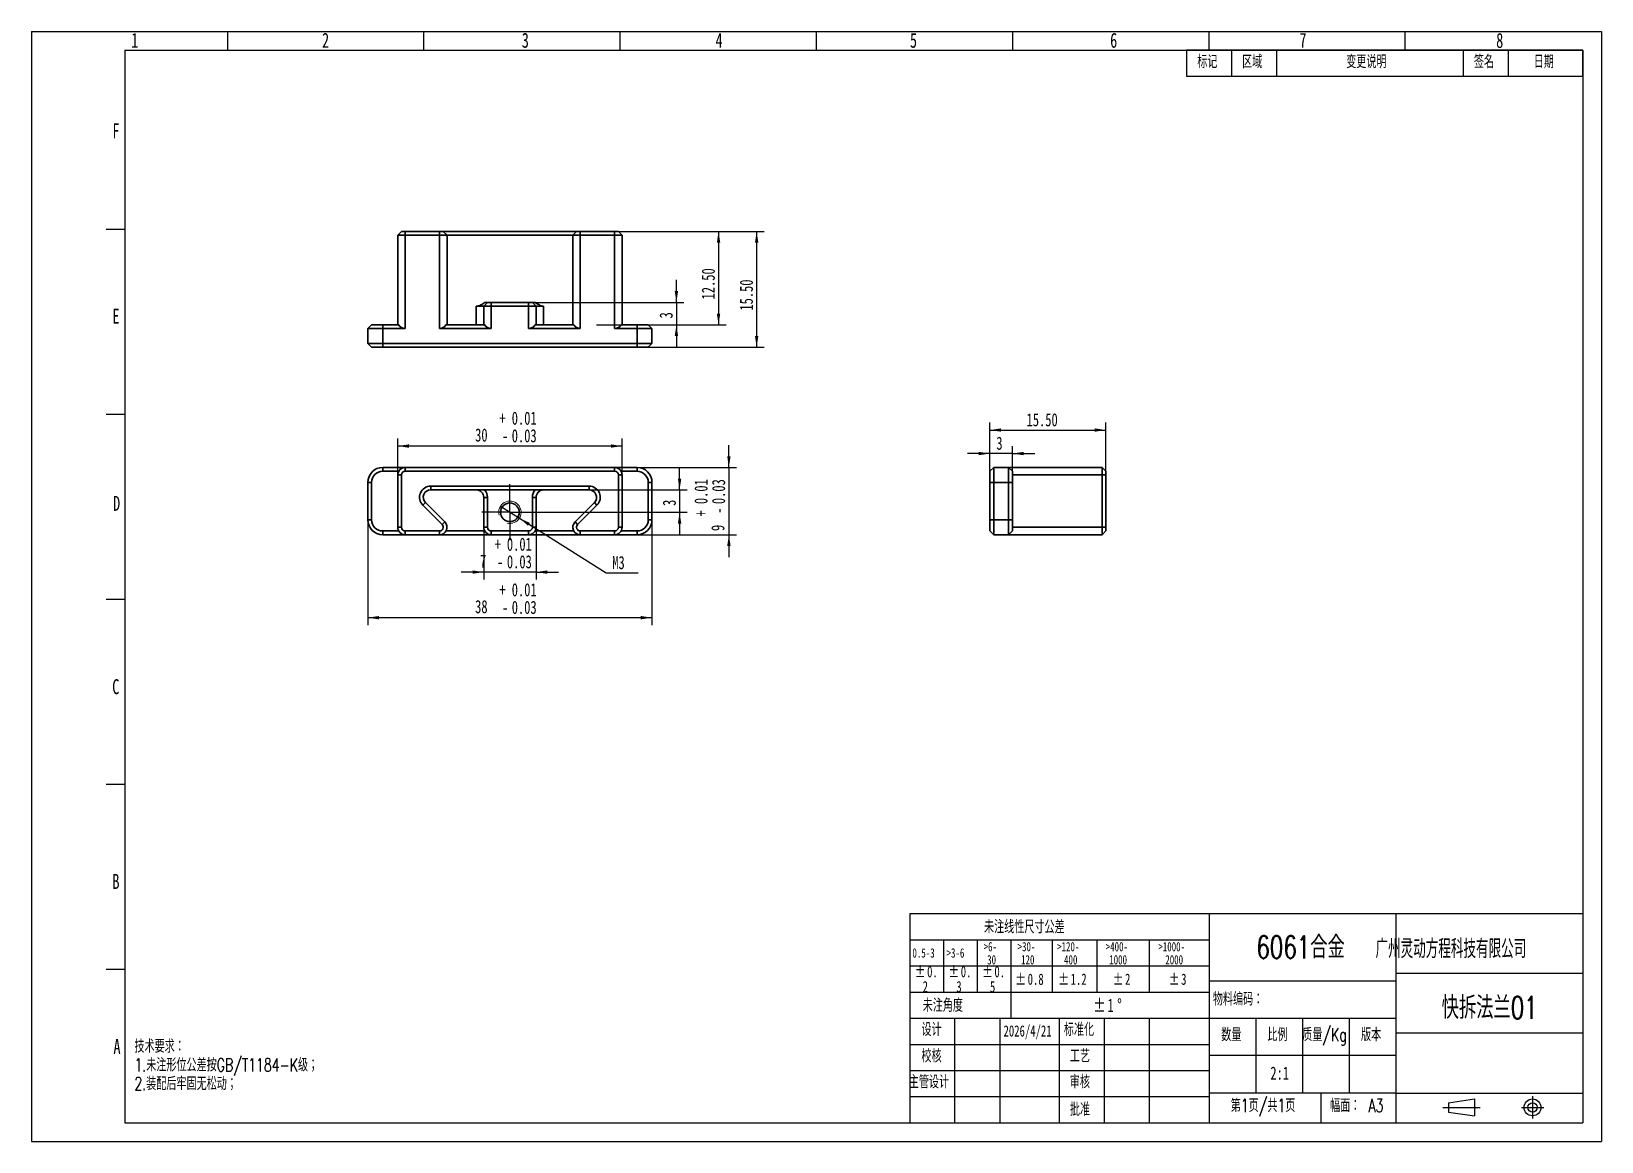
# Model space of a CAD drawing. Header units: millimetres. Extents: x 0 to 420, y 0 to 297.
import ezdxf

# ---------------------------------------------------------------- set-up
doc = ezdxf.new("R2010")
doc.units = ezdxf.units.MM
doc.linetypes.add('CENTERX2', pattern=[20.32, 12.7, -2.54, 2.54, -2.54])
for name, color, linetype in [('中心线', 6, 'CENTERX2'), ('尺寸线', 5, 'Continuous'), ('细实线', 7, 'Continuous')]:
    doc.layers.add(name, color=color, linetype=linetype)
doc.layers.add('图框', color=7, linetype='Continuous', lineweight=50)
doc.layers.add('粗实线', color=7, linetype='Continuous', lineweight=25)
doc.styles.add('SLDTEXTSTYLE0', font='TXT', dxfattribs={"width": 0.7, "bigfont": 'bigfont'})
doc.styles.add('SLDTEXTSTYLE1', font='TXT', dxfattribs={"width": 0.7})
doc.styles.add('SLDTEXTSTYLE2', font='TXT', dxfattribs={"width": 0.610802, "bigfont": 'bigfont'})
doc.dimstyles.new('SLDDIMSTYLE0', dxfattribs={"dimtxt": 3.5, "dimasz": 3, "dimexe": 0, "dimexo": 0.0625, "dimgap": 0.875, "dimtad": 2, "dimlfac": 0.5, "dimrnd": 1e-09, "dimzin": 12, "dimdsep": 46, "dimtxsty": 'SLDTEXTSTYLE1', "dimsah": 1, "dimcen": 0.09, "dimadec": 0, "dimazin": 3, "dimtol": 1, "dimtp": 0.01, "dimtm": 0.03, "dimtfac": 1, "dimtofl": 0, "dimtmove": 0, "dimatfit": 3, "dimfxl": 0, "dimfrac": 2, "dimtolj": 1, "dimarcsym": 0})
doc.dimstyles.new('SLDDIMSTYLE1', dxfattribs={"dimtxt": 3.5, "dimasz": 3, "dimexe": 0, "dimexo": 0.0625, "dimgap": 0.875, "dimtad": 2, "dimlfac": 0.5, "dimrnd": 1e-09, "dimzin": 12, "dimdsep": 46, "dimtxsty": 'SLDTEXTSTYLE1', "dimsah": 1, "dimcen": 0.09, "dimadec": 0, "dimazin": 3, "dimtol": 1, "dimtp": 0.01, "dimtm": 0.03, "dimtfac": 1, "dimtmove": 0, "dimatfit": 0, "dimfxl": 0, "dimfrac": 2, "dimtolj": 1, "dimarcsym": 0})
doc.dimstyles.new('SLDDIMSTYLE2', dxfattribs={"dimtxt": 3.5, "dimasz": 3, "dimexe": 0, "dimexo": 0.0625, "dimgap": 0.875, "dimtad": 2, "dimlfac": 0.5, "dimrnd": 1e-09, "dimzin": 12, "dimdsep": 46, "dimtxsty": 'SLDTEXTSTYLE1', "dimblk1": 'NONE', "dimsah": 1, "dimcen": 0, "dimadec": 0, "dimazin": 3, "dimtfac": 1, "dimtmove": 0, "dimatfit": 3, "dimldrblk": 'NONE', "dimfxl": 0, "dimfrac": 2, "dimtolj": 1, "dimtzin": 12, "dimarcsym": 0})
doc.dimstyles.new('SLDDIMSTYLE3', dxfattribs={"dimtxt": 3.5, "dimasz": 3, "dimexe": 0, "dimexo": 0.0625, "dimgap": 0.875, "dimtad": 2, "dimlfac": 0.5, "dimrnd": 1e-09, "dimzin": 12, "dimdsep": 46, "dimtxsty": 'SLDTEXTSTYLE1', "dimsah": 1, "dimcen": 0.09, "dimadec": 0, "dimazin": 3, "dimtfac": 1, "dimtmove": 0, "dimatfit": 0, "dimfxl": 0, "dimfrac": 2, "dimtolj": 1, "dimtzin": 12, "dimarcsym": 0})
doc.dimstyles.new('SLDDIMSTYLE4', dxfattribs={"dimtxt": 3.5, "dimasz": 3, "dimexe": 0, "dimexo": 0.0625, "dimgap": 0.875, "dimtad": 2, "dimlfac": 0.5, "dimrnd": 1e-09, "dimzin": 4, "dimdsep": 46, "dimtxsty": 'SLDTEXTSTYLE1', "dimsah": 1, "dimcen": 0.09, "dimadec": 0, "dimazin": 1, "dimtfac": 1, "dimtofl": 0, "dimtmove": 0, "dimatfit": 3, "dimfxl": 0, "dimfrac": 2, "dimtolj": 1, "dimtzin": 12, "dimarcsym": 0})
doc.dimstyles.new('SLDDIMSTYLE5', dxfattribs={"dimtxt": 3.5, "dimasz": 3, "dimexe": 0, "dimexo": 0.0625, "dimgap": 0.875, "dimtad": 2, "dimlfac": 0.5, "dimrnd": 1e-09, "dimzin": 4, "dimdsep": 46, "dimtxsty": 'SLDTEXTSTYLE1', "dimsah": 1, "dimcen": 0.09, "dimadec": 0, "dimazin": 1, "dimtfac": 1, "dimtmove": 0, "dimatfit": 0, "dimfxl": 0, "dimfrac": 2, "dimtolj": 1, "dimtzin": 12, "dimarcsym": 0})

# ---------------------------------------------------------------- blocks, each defined once
blk = doc.blocks.new('SW_TABLEANNOTATION_0')
at = {"layer": '细实线', "color": 0}
for p, q in [((0, 0), (0, -7)), ((0, 0), (12, 0)), ((0, 0), (0, -7)), ((106, 0), (0, 0)), ((12, 0), (12, -7)), ((12, 0), (24, 0)), ((24, 0), (24, -7)), ((24, 0), (74, 0)), ((74, 0), (74, -7)), ((74, 0), (86, 0)), ((86, 0), (86, -7)), ((86, 0), (106, 0)), ((106, 0), (106, -7)), ((106, -7), (106, 0)), ((0, -7), (12, -7)), ((0, -7), (106, -7)), ((12, -7), (24, -7)), ((24, -7), (74, -7)), ((74, -7), (86, -7)), ((86, -7), (106, -7))]:
    blk.add_line(p, q, dxfattribs=at)
at = {"layer": '细实线', "color": 0, "char_height": 3.5, "attachment_point": 1, "style": 'SLDTEXTSTYLE0'}
for s, insert in [('标记', (2.85, -1.34)), ('区域', (14.85, -1.34)), ('变更说明', (42.7, -1.34)), ('签名', (76.85, -1.34)), ('日期', (92.85, -1.34))]:
    blk.add_mtext(s, dxfattribs=dict(at, insert=insert))
blk = doc.blocks.new('SW_TABLEANNOTATION_1')
at = {"layer": '细实线', "color": 0}
for p, q in [((0, 0), (0, -7)), ((0, 0), (9, 0)), ((9, 0), (18, 0)), ((18, 0), (27, 0)), ((27, 0), (38, 0)), ((38, 0), (50, 0)), ((50, 0), (64, 0)), ((64, 0), (80, 0)), ((80, 0), (80, -7)), ((0, -7), (0, -14)), ((0, -7), (9, -7)), ((9, -7), (9, -14)), ((9, -7), (18, -7)), ((18, -7), (18, -14)), ((18, -7), (27, -7)), ((27, -7), (27, -14)), ((27, -7), (38, -7)), ((38, -7), (38, -14)), ((38, -7), (50, -7)), ((50, -7), (50, -14)), ((50, -7), (64, -7)), ((64, -7), (64, -14)), ((64, -7), (80, -7)), ((80, -7), (80, -14)), ((0, -14), (0, -21)), ((0, -14), (9, -14)), ((9, -14), (9, -21)), ((9, -14), (18, -14)), ((18, -14), (18, -21)), ((18, -14), (27, -14)), ((27, -14), (27, -21)), ((27, -14), (38, -14)), ((38, -14), (38, -21)), ((38, -14), (50, -14)), ((50, -14), (50, -21)), ((50, -14), (64, -14)), ((64, -14), (64, -21)), ((64, -14), (80, -14)), ((80, -14), (80, -21)), ((0, -21), (0, -28)), ((0, -21), (9, -21)), ((9, -21), (18, -21)), ((18, -21), (27, -21)), ((27, -21), (27, -28)), ((27, -21), (27, -28)), ((27, -21), (38, -21)), ((38, -21), (50, -21)), ((50, -21), (64, -21)), ((64, -21), (80, -21)), ((80, -21), (80, -28)), ((0, -28), (9, -28)), ((9, -28), (18, -28)), ((18, -28), (27, -28)), ((27, -28), (38, -28)), ((38, -28), (50, -28)), ((50, -28), (64, -28)), ((64, -28), (80, -28))]:
    blk.add_line(p, q, dxfattribs=at)
at = {"layer": '细实线', "color": 0, "attachment_point": 1}
for s, insert, char_height, style in [('未注线性尺寸公差', (19.82, -1.79), 3.5, 'SLDTEXTSTYLE0'), ('>6-', (19.71, -7.6), 2.5, 'SLDTEXTSTYLE1'), ('>30-', (28.79, -7.6), 2.5, 'SLDTEXTSTYLE1'), ('>120-', (39.36, -7.6), 2.5, 'SLDTEXTSTYLE1'), ('>400-', (52.36, -7.6), 2.5, 'SLDTEXTSTYLE1'), ('>1000-', (66.44, -7.6), 2.5, 'SLDTEXTSTYLE1'), ('0.5-3', (0.66, -9.28), 2.5, 'SLDTEXTSTYLE1'), ('>3-6', (9.79, -9.28), 2.5, 'SLDTEXTSTYLE1'), ('30', (20.65, -11.1), 2.5, 'SLDTEXTSTYLE1'), ('120', (29.72, -11.1), 2.5, 'SLDTEXTSTYLE1'), ('400', (41.22, -11.1), 2.5, 'SLDTEXTSTYLE1'), ('1000', (53.3, -11.1), 2.5, 'SLDTEXTSTYLE1'), ('2000', (68.3, -11.1), 2.5, 'SLDTEXTSTYLE1'), ('%%p', (1.3, -14.03), 3, 'SLDTEXTSTYLE1'), ('0.', (4.59, -14.03), 3, 'SLDTEXTSTYLE1'), ('%%p', (10.3, -14.03), 3, 'SLDTEXTSTYLE1'), ('0.', (13.59, -14.03), 3, 'SLDTEXTSTYLE1'), ('%%p', (19.3, -14.03), 3, 'SLDTEXTSTYLE1'), ('0.', (22.59, -14.03), 3, 'SLDTEXTSTYLE1'), ('%%p', (28.19, -16.05), 3, 'SLDTEXTSTYLE1'), ('0.8', (31.48, -16.05), 3, 'SLDTEXTSTYLE1'), ('%%p', (39.69, -16.05), 3, 'SLDTEXTSTYLE1'), ('1.2', (42.98, -16.05), 3, 'SLDTEXTSTYLE1'), ('%%p', (54.25, -16.05), 3, 'SLDTEXTSTYLE1'), ('2', (57.53, -16.05), 3, 'SLDTEXTSTYLE1'), ('%%p', (69.25, -16.05), 3, 'SLDTEXTSTYLE1'), ('3', (72.53, -16.05), 3, 'SLDTEXTSTYLE1'), ('2', (3.39, -18.06), 3, 'SLDTEXTSTYLE1'), ('3', (12.39, -18.06), 3, 'SLDTEXTSTYLE1'), ('5', (21.39, -18.06), 3, 'SLDTEXTSTYLE1'), ('未注角度', (3.41, -22.79), 3.5, 'SLDTEXTSTYLE0'), ('%%p', (49.01, -22.79), 3.5, 'SLDTEXTSTYLE1'), ('1', (52.84, -22.79), 3.5, 'SLDTEXTSTYLE1'), ('%%d', (55.43, -22.79), 3.5, 'SLDTEXTSTYLE1')]:
    blk.add_mtext(s, dxfattribs=dict(at, insert=insert, char_height=char_height, style=style))
blk = doc.blocks.new('_D')
at = {"layer": '尺寸线'}
for p, q in [((89.99, 166.35), (89.99, 138.16)), ((165.99, 166.35), (165.99, 138.16)), ((165.99, 140.16), (89.99, 140.16))]:
    blk.add_line(p, q, dxfattribs=at)
for points in [[(89.99, 140.16), (92.99, 139.71), (92.99, 140.61)], [(165.99, 140.16), (162.99, 140.61), (162.99, 139.71)]]:
    blk.add_solid(points, dxfattribs=at)
at = {"layer": '尺寸线', "char_height": 3.5, "attachment_point": 1, "style": 'SLDTEXTSTYLE1'}
for s, insert in [('+', (125.19, 149.38)), ('0.01', (128.48, 149.38)), ('38', (118.69, 144.87)), ('0.03', (128.48, 144.67)), ('-', (125.87, 144.67))]:
    blk.add_mtext(s, dxfattribs=dict(at, insert=insert))
blk = doc.blocks.new('_D_1')
at = {"layer": '尺寸线'}
for p, q in [((120.99, 164.35), (120.99, 150.35)), ((134.99, 164.35), (134.99, 150.35)), ((120.99, 152.35), (114.99, 152.35)), ((134.99, 152.35), (120.99, 152.35)), ((134.99, 152.35), (140.99, 152.35))]:
    blk.add_line(p, q, dxfattribs=at)
for points in [[(120.99, 152.35), (117.99, 152.8), (117.99, 151.9)], [(134.99, 152.35), (137.99, 151.9), (137.99, 152.8)]]:
    blk.add_solid(points, dxfattribs=at)
at = {"layer": '尺寸线', "char_height": 3.5, "attachment_point": 1, "style": 'SLDTEXTSTYLE1'}
for s, insert in [('+', (123.9, 161.57)), ('0.01', (127.19, 161.57)), ('7', (119.99, 157.06)), ('0.03', (127.19, 156.86)), ('-', (124.58, 156.86))]:
    blk.add_mtext(s, dxfattribs=dict(at, insert=insert))
blk = doc.blocks.new('_D_2')
at = {"layer": '尺寸线'}
for p, q in [((97.99, 178.35), (97.99, 188.07)), ((157.99, 186.07), (97.99, 186.07)), ((157.99, 178.35), (157.99, 188.07))]:
    blk.add_line(p, q, dxfattribs=at)
for points in [[(97.99, 186.07), (100.99, 185.62), (100.99, 186.52)], [(157.99, 186.07), (154.99, 186.52), (154.99, 185.62)]]:
    blk.add_solid(points, dxfattribs=at)
at = {"layer": '尺寸线', "char_height": 3.5, "attachment_point": 1, "style": 'SLDTEXTSTYLE1'}
for s, insert in [('+', (125.19, 195.28)), ('0.01', (128.48, 195.28)), ('30', (118.69, 190.77)), ('0.03', (128.48, 190.58)), ('-', (125.87, 190.58))]:
    blk.add_mtext(s, dxfattribs=dict(at, insert=insert))
blk = doc.blocks.new('_D_3')
at = {"layer": '尺寸线'}
for p, q in [((186.57, 180.35), (186.57, 186.35)), ((155.99, 180.35), (188.57, 180.35)), ((186.57, 180.35), (186.57, 162.35)), ((155.99, 162.35), (188.57, 162.35)), ((186.57, 162.35), (186.57, 156.35))]:
    blk.add_line(p, q, dxfattribs=at)
for points in [[(186.57, 180.35), (187.02, 183.35), (186.12, 183.35)], [(186.57, 162.35), (186.12, 159.35), (187.02, 159.35)]]:
    blk.add_solid(points, dxfattribs=at)
at = {"layer": '尺寸线', "char_height": 3.5, "attachment_point": 1, "rotation": 90, "style": 'SLDTEXTSTYLE1'}
for s, insert in [('0.01', (177.35, 170.54)), ('0.03', (182.05, 170.54)), ('+', (177.35, 167.25)), ('-', (182.05, 167.94)), ('9', (181.86, 163.35))]:
    blk.add_mtext(s, dxfattribs=dict(at, insert=insert))
blk = doc.blocks.new('_D_4')
at = {"layer": '尺寸线'}
for p, q in [((125.45, 169.95), (130.53, 166.76)), ((130.53, 166.76), (153.78, 152.15)), ((153.78, 152.15), (162.27, 152.15))]:
    blk.add_line(p, q, dxfattribs=at)
blk.add_solid([(130.53, 166.76), (132.83, 164.78), (133.31, 165.54)], dxfattribs=at)
at = {"layer": '尺寸线', "insert": (155.37, 156.66), "char_height": 3.5, "attachment_point": 1, "style": 'SLDTEXTSTYLE1'}
blk.add_mtext('M3', dxfattribs=at)
blk = doc.blocks.new('_None')
blk = doc.blocks.new('_D_5')
at = {"layer": '尺寸线'}
for p, q in [((173.38, 174.35), (173.38, 180.35)), ((149.17, 174.35), (175.38, 174.35)), ((173.38, 174.35), (173.38, 168.35)), ((127.99, 168.35), (175.38, 168.35)), ((173.38, 168.35), (173.38, 162.35))]:
    blk.add_line(p, q, dxfattribs=at)
for points in [[(173.38, 174.35), (173.83, 177.35), (172.93, 177.35)], [(173.38, 168.35), (172.93, 165.35), (173.83, 165.35)]]:
    blk.add_solid(points, dxfattribs=at)
at = {"layer": '尺寸线', "insert": (168.86, 170.06), "char_height": 3.5, "attachment_point": 1, "rotation": 90, "style": 'SLDTEXTSTYLE1'}
blk.add_mtext('3', dxfattribs=at)
blk = doc.blocks.new('SW_CENTERMARKSYMBOL_0')
at = {"layer": '中心线', "color": 0}
for p, q in [((0, 5), (0, 7.5)), ((0, 0), (0, 5)), ((-5, 0), (-7.5, 0)), ((0, 0), (-5, 0)), ((0, 0), (0, -5)), ((0, 0), (5, 0)), ((5, 0), (7.5, 0)), ((0, -5), (0, -7.5))]:
    blk.add_line(p, q, dxfattribs=at)
blk = doc.blocks.new('_D_6')
at = {"layer": '尺寸线'}
for p, q in [((256.39, 176.35), (256.39, 192.35)), ((256.39, 190.35), (287.39, 190.35)), ((287.39, 178.35), (287.39, 192.35))]:
    blk.add_line(p, q, dxfattribs=at)
for points in [[(256.39, 190.35), (259.39, 189.9), (259.39, 190.8)], [(287.39, 190.35), (284.39, 190.8), (284.39, 189.9)]]:
    blk.add_solid(points, dxfattribs=at)
at = {"layer": '尺寸线', "insert": (266.19, 194.86), "char_height": 3.5, "attachment_point": 1, "style": 'SLDTEXTSTYLE1'}
blk.add_mtext('15.50', dxfattribs=at)
blk = doc.blocks.new('_D_7')
at = {"layer": '尺寸线'}
for p, q in [((256.39, 176.35), (256.39, 186.07)), ((262.39, 179.35), (262.39, 186.07)), ((256.39, 184.07), (250.39, 184.07)), ((262.39, 184.07), (256.39, 184.07)), ((262.39, 184.07), (268.39, 184.07))]:
    blk.add_line(p, q, dxfattribs=at)
for points in [[(256.39, 184.07), (253.39, 184.52), (253.39, 183.62)], [(262.39, 184.07), (265.39, 183.62), (265.39, 184.52)]]:
    blk.add_solid(points, dxfattribs=at)
at = {"layer": '尺寸线', "insert": (258.1, 188.59), "char_height": 3.5, "attachment_point": 1, "style": 'SLDTEXTSTYLE1'}
blk.add_mtext('3', dxfattribs=at)
blk = doc.blocks.new('_D_8')
at = {"layer": '尺寸线'}
for p, q in [((155.99, 243.51), (185.8, 243.51)), ((183.8, 243.51), (183.8, 218.51)), ((161.99, 218.51), (185.8, 218.51))]:
    blk.add_line(p, q, dxfattribs=at)
for points in [[(183.8, 243.51), (183.35, 240.51), (184.25, 240.51)], [(183.8, 218.51), (184.25, 221.51), (183.35, 221.51)]]:
    blk.add_solid(points, dxfattribs=at)
at = {"layer": '尺寸线', "insert": (179.28, 225.3), "char_height": 3.5, "attachment_point": 1, "rotation": 90, "style": 'SLDTEXTSTYLE1'}
blk.add_mtext('12.50', dxfattribs=at)
blk = doc.blocks.new('_D_9')
at = {"layer": '尺寸线'}
for p, q in [((155.99, 243.51), (195.99, 243.51)), ((193.99, 243.51), (193.99, 212.51)), ((161.99, 212.51), (195.99, 212.51))]:
    blk.add_line(p, q, dxfattribs=at)
for points in [[(193.99, 243.51), (193.54, 240.51), (194.44, 240.51)], [(193.99, 212.51), (194.44, 215.51), (193.54, 215.51)]]:
    blk.add_solid(points, dxfattribs=at)
at = {"layer": '尺寸线', "insert": (189.48, 222.3), "char_height": 3.5, "attachment_point": 1, "rotation": 90, "style": 'SLDTEXTSTYLE1'}
blk.add_mtext('15.50', dxfattribs=at)
blk = doc.blocks.new('_D_10')
at = {"layer": '尺寸线'}
for p, q in [((172.53, 224.51), (172.53, 230.51)), ((130.49, 224.51), (174.53, 224.51)), ((172.53, 224.51), (172.53, 218.51)), ((151.17, 218.51), (174.53, 218.51)), ((172.53, 218.51), (172.53, 212.51))]:
    blk.add_line(p, q, dxfattribs=at)
for points in [[(172.53, 224.51), (172.98, 227.51), (172.08, 227.51)], [(172.53, 218.51), (172.08, 215.51), (172.98, 215.51)]]:
    blk.add_solid(points, dxfattribs=at)
at = {"layer": '尺寸线', "insert": (168.02, 220.21), "char_height": 3.5, "attachment_point": 1, "rotation": 90, "style": 'SLDTEXTSTYLE1'}
blk.add_mtext('3', dxfattribs=at)

msp = doc.modelspace()

# ---------------------------------------------------------------- linework, layer by layer
at = {"color": 7, "linetype": 'Continuous', "lineweight": 35}
for p, q in [((98.994, 243.507), (97.994, 242.507)), ((97.994, 242.507), (97.994, 218.507)), ((99.994, 242.507), (97.994, 242.507)), ((98.994, 243.507), (99.994, 243.507)), ((99.994, 243.507), (109.165, 243.507)), ((99.994, 243.507), (99.994, 242.507)), ((99.994, 242.507), (99.994, 217.507)), ((109.165, 242.507), (99.994, 242.507)), ((109.165, 243.507), (109.165, 242.507)), ((109.165, 243.507), (110.165, 243.507)), ((109.165, 242.507), (109.165, 217.507)), ((111.165, 242.507), (109.165, 242.507)), ((111.165, 242.507), (110.165, 243.507)), ((110.165, 243.507), (145.822, 243.507)), ((111.165, 218.507), (111.165, 242.507)), ((144.822, 242.507), (111.165, 242.507)), ((145.822, 243.507), (144.822, 242.507)), ((144.822, 242.507), (144.822, 218.507)), ((146.822, 242.507), (144.822, 242.507)), ((145.822, 243.507), (146.822, 243.507)), ((146.822, 242.507), (146.822, 243.507)), ((146.822, 243.507), (155.994, 243.507)), ((146.822, 242.507), (146.822, 217.507)), ((155.994, 242.507), (146.822, 242.507)), ((155.994, 242.507), (155.994, 243.507)), ((155.994, 243.507), (156.994, 243.507)), ((155.994, 242.507), (155.994, 217.507)), ((157.994, 242.507), (155.994, 242.507)), ((157.994, 242.507), (156.994, 243.507)), ((157.994, 242.507), (157.994, 218.507)), ((120.994, 223.507), (118.994, 223.507)), ((118.994, 218.507), (118.994, 223.507)), ((120.994, 223.507), (121.994, 224.507)), ((120.994, 218.507), (120.994, 223.507)), ((122.994, 223.507), (120.994, 223.507)), ((121.23, 224.507), (121.994, 224.507)), ((121.994, 224.507), (122.994, 224.507)), ((122.994, 223.507), (122.994, 224.507)), ((122.994, 224.507), (132.994, 224.507)), ((122.994, 223.507), (122.994, 217.507)), ((132.994, 223.507), (122.994, 223.507)), ((132.994, 223.507), (132.994, 224.507)), ((132.994, 224.507), (133.994, 224.507)), ((132.994, 217.507), (132.994, 223.507)), ((134.994, 223.507), (132.994, 223.507)), ((134.994, 223.507), (133.994, 224.507)), ((133.994, 224.507), (134.758, 224.507)), ((134.994, 223.507), (134.994, 218.507)), ((136.994, 223.507), (134.994, 223.507)), ((136.994, 223.507), (136.994, 218.507)), ((90.994, 218.507), (89.994, 217.507)), ((90.994, 218.507), (93.994, 218.507)), ((93.994, 218.507), (93.994, 217.507)), ((93.994, 218.507), (98.262, 218.507)), ((110.897, 218.507), (121.262, 218.507)), ((134.726, 218.507), (145.09, 218.507)), ((157.726, 218.507), (161.994, 218.507)), ((161.994, 217.507), (161.994, 218.507)), ((161.994, 218.507), (164.994, 218.507)), ((165.994, 217.507), (164.994, 218.507)), ((93.994, 217.507), (89.994, 217.507)), ((89.994, 217.507), (89.994, 213.507)), ((99.994, 217.507), (93.994, 217.507)), ((93.994, 217.507), (93.994, 213.507)), ((122.994, 217.507), (109.165, 217.507)), ((146.822, 217.507), (132.994, 217.507)), ((161.994, 217.507), (155.994, 217.507)), ((165.994, 217.507), (161.994, 217.507)), ((161.994, 217.507), (161.994, 213.507)), ((165.994, 217.507), (165.994, 213.507)), ((89.994, 213.507), (93.994, 213.507)), ((89.994, 213.507), (90.994, 212.507)), ((93.994, 212.507), (90.994, 212.507)), ((93.994, 213.507), (161.994, 213.507)), ((93.994, 213.507), (93.994, 212.507)), ((161.994, 212.507), (93.994, 212.507)), ((161.994, 213.507), (165.994, 213.507)), ((161.994, 212.507), (161.994, 213.507)), ((164.994, 212.507), (161.994, 212.507)), ((164.994, 212.507), (165.994, 213.507)), ((93.994, 179.351), (93.994, 180.351)), ((93.994, 180.351), (99.994, 180.351)), ((98.262, 179.351), (93.994, 179.351)), ((98.994, 178.351), (97.994, 178.351)), ((97.994, 164.351), (97.994, 178.351)), ((98.994, 178.351), (98.994, 164.351)), ((99.994, 179.351), (99.994, 180.351)), ((99.994, 180.351), (155.994, 180.351)), ((155.994, 179.351), (99.994, 179.351)), ((155.994, 180.351), (155.994, 179.351)), ((155.994, 180.351), (161.994, 180.351)), ((157.994, 178.351), (156.994, 178.351)), ((156.994, 164.351), (156.994, 178.351)), ((161.994, 179.351), (157.726, 179.351)), ((157.994, 178.351), (157.994, 164.351)), ((161.994, 180.351), (161.994, 179.351)), ((257.394, 180.351), (256.394, 179.351)), ((256.394, 176.351), (256.394, 179.351)), ((257.394, 180.351), (257.394, 176.351)), ((261.394, 180.351), (257.394, 180.351)), ((261.394, 176.351), (261.394, 180.351)), ((262.394, 179.351), (261.394, 180.351)), ((286.394, 180.351), (261.394, 180.351)), ((262.394, 179.351), (262.394, 176.351)), ((286.394, 178.351), (262.394, 178.351)), ((286.394, 178.351), (286.394, 180.351)), ((287.394, 179.351), (286.394, 180.351)), ((286.394, 164.351), (286.394, 178.351)), ((287.394, 178.351), (286.394, 178.351)), ((287.394, 179.351), (287.394, 178.351)), ((287.394, 178.351), (287.394, 164.351)), ((89.994, 166.351), (89.994, 176.351)), ((90.994, 176.351), (89.994, 176.351)), ((90.994, 176.351), (90.994, 166.351)), ((106.822, 175.351), (149.165, 175.351)), ((106.822, 175.351), (106.822, 174.351)), ((149.165, 174.351), (106.822, 174.351)), ((120.994, 172.351), (121.994, 172.351)), ((120.994, 164.351), (120.994, 172.351)), ((121.994, 172.351), (121.994, 164.351)), ((134.994, 172.351), (133.994, 172.351)), ((133.994, 164.351), (133.994, 172.351)), ((134.994, 172.351), (134.994, 164.351)), ((149.165, 174.351), (149.165, 175.351)), ((165.994, 176.351), (164.994, 176.351)), ((164.994, 166.351), (164.994, 176.351)), ((165.994, 176.351), (165.994, 166.351)), ((257.394, 176.351), (256.394, 176.351)), ((256.394, 166.351), (256.394, 176.351)), ((257.394, 176.351), (257.394, 166.351)), ((261.394, 176.351), (257.394, 176.351)), ((261.394, 166.351), (261.394, 176.351)), ((262.394, 176.351), (261.394, 176.351)), ((262.394, 176.351), (262.394, 166.351)), ((104.701, 170.23), (105.408, 170.937)), ((109.872, 165.058), (104.701, 170.23)), ((105.408, 170.937), (110.579, 165.765)), ((145.408, 165.765), (150.579, 170.937)), ((151.287, 170.23), (146.115, 165.058)), ((150.579, 170.937), (151.287, 170.23)), ((90.994, 166.351), (89.994, 166.351)), ((98.994, 164.351), (97.994, 164.351)), ((109.872, 165.058), (110.579, 165.765)), ((120.994, 164.351), (121.994, 164.351)), ((134.994, 164.351), (133.994, 164.351)), ((145.408, 165.765), (146.115, 165.058)), ((157.994, 164.351), (156.994, 164.351)), ((165.994, 166.351), (164.994, 166.351)), ((257.394, 166.351), (256.394, 166.351)), ((256.394, 163.351), (256.394, 166.351)), ((257.394, 166.351), (257.394, 162.351)), ((261.394, 166.351), (257.394, 166.351)), ((261.394, 162.351), (261.394, 166.351)), ((262.394, 166.351), (261.394, 166.351)), ((262.394, 166.351), (262.394, 163.351)), ((286.394, 164.351), (262.394, 164.351)), ((286.394, 162.351), (286.394, 164.351)), ((287.394, 164.351), (286.394, 164.351)), ((287.394, 164.351), (287.394, 163.351)), ((93.994, 163.351), (98.262, 163.351)), ((93.994, 163.351), (93.994, 162.351)), ((99.994, 162.351), (93.994, 162.351)), ((99.994, 163.351), (99.994, 162.351)), ((99.994, 163.351), (109.165, 163.351)), ((109.165, 162.351), (99.994, 162.351)), ((109.165, 163.351), (109.165, 162.351)), ((122.994, 162.351), (109.165, 162.351)), ((110.897, 163.351), (121.262, 163.351)), ((122.994, 163.351), (132.994, 163.351)), ((122.994, 162.351), (122.994, 163.351)), ((132.994, 162.351), (122.994, 162.351)), ((132.994, 162.351), (132.994, 163.351)), ((146.822, 162.351), (132.994, 162.351)), ((134.726, 163.351), (145.09, 163.351)), ((146.822, 162.351), (146.822, 163.351)), ((146.822, 163.351), (155.994, 163.351)), ((155.994, 162.351), (146.822, 162.351)), ((155.994, 162.351), (155.994, 163.351)), ((161.994, 162.351), (155.994, 162.351)), ((157.726, 163.351), (161.994, 163.351)), ((161.994, 162.351), (161.994, 163.351)), ((257.394, 162.351), (256.394, 163.351)), ((261.394, 162.351), (257.394, 162.351)), ((262.394, 163.351), (261.394, 162.351)), ((286.394, 162.351), (261.394, 162.351)), ((287.394, 163.351), (286.394, 162.351))]:
    msp.add_line(p, q, dxfattribs=at)
msp.add_circle((127.994, 168.351), 2.5, dxfattribs=at)
for centre, radius, start, end in [((99.994, 219.507), 2, 210, 270), ((109.165, 219.507), 2, 270, 330), ((122.994, 219.507), 2, 210, 270), ((132.994, 219.507), 2, 270, 330), ((146.822, 219.507), 2, 210, 270), ((155.994, 219.507), 2, 270, 330), ((93.994, 176.351), 4, 90, 180), ((93.994, 176.351), 3, 90, 180), ((99.994, 178.351), 2, 90, 180), ((99.994, 178.351), 1, 90, 180), ((155.994, 178.351), 2, 0, 90), ((155.994, 178.351), 1, 0, 90), ((161.994, 176.351), 4, 0, 90), ((161.994, 176.351), 3, 0, 90), ((106.822, 172.351), 3, 90, 225), ((106.822, 172.351), 2, 90, 225), ((118.994, 172.351), 2, 0, 90), ((118.994, 172.351), 3, 0, 41.81031), ((136.994, 172.351), 3, 138.18969, 180), ((136.994, 172.351), 2, 90, 180), ((149.165, 172.351), 3, 315, 90), ((149.165, 172.351), 2, 315, 90), ((93.994, 166.351), 4, 180, 270), ((93.994, 166.351), 3, 180, 270), ((99.994, 164.351), 2, 180, 270), ((99.994, 164.351), 1, 180, 270), ((109.165, 164.351), 2, 270, 45), ((109.165, 164.351), 1, 270, 45), ((122.994, 164.351), 2, 180, 270), ((122.994, 164.351), 1, 180, 270), ((132.994, 164.351), 1, 270, 0), ((132.994, 164.351), 2, 270, 0), ((146.822, 164.351), 2, 135, 270), ((146.822, 164.351), 1, 135, 270), ((155.994, 164.351), 2, 270, 0), ((155.994, 164.351), 1, 270, 0), ((161.994, 166.351), 3, 270, 0), ((161.994, 166.351), 4, 270, 0)]:
    msp.add_arc(centre, radius, start, end, dxfattribs=at)
at = {"color": 7, "linetype": 'Continuous', "lineweight": 18}
msp.add_arc((127.994, 168.351), 3, 255, 195, dxfattribs=at)
at = {"color": 7, "linetype": 'Continuous', "lineweight": 35}
for points in [[(118.994, 223.507), (119.416, 223.507), (119.82, 223.647), (120.555, 224.024), (120.897, 224.258), (121.23, 224.507)], [(134.758, 224.507), (135.091, 224.258), (135.432, 224.024), (136.167, 223.648), (136.572, 223.507), (136.994, 223.507)]]:
    msp.add_open_spline(points, degree=3, knots=[0, 0, 0, 0, 0.5, 0.5, 1, 1, 1, 1], dxfattribs=at)
at = {"layer": '中心线'}
for p, q in [((377.543, 9.15), (387.543, 9.15)), ((398.532, 9.15), (404.532, 9.15)), ((401.532, 12.15), (401.532, 6.15))]:
    msp.add_line(p, q, dxfattribs=at)
at = {"layer": '粗实线'}
for p, q in [((25, 292), (25, 5)), ((25, 292), (415, 292)), ((415, 292), (415, 5)), ((235, 61), (415, 61)), ((235, 61), (235, 5)), ((379.043, 10.4), (386.043, 11.4)), ((379.043, 10.4), (379.043, 7.9)), ((386.043, 11.4), (386.043, 6.9)), ((25, 5), (415, 5)), ((379.043, 7.9), (386.043, 6.9))]:
    msp.add_line(p, q, dxfattribs=at)
for radius in [2.25, 1.25]:
    msp.add_circle((401.532, 9.15), radius, dxfattribs=at)
at = {"layer": '细实线'}
for p, q in [((0, 297), (420, 297)), ((0, 297), (0, 0)), ((52.5, 292), (52.5, 297)), ((105, 292), (105, 297)), ((157.5, 292), (157.5, 297)), ((210, 292), (210, 297)), ((262.5, 292), (262.5, 297)), ((315, 292), (315, 297)), ((367.5, 292), (367.5, 297)), ((420, 297), (420, 0)), ((25, 244), (20, 244)), ((25, 194.5), (20, 194.5)), ((25, 145), (20, 145)), ((25, 95.5), (20, 95.5)), ((315, 61), (315, 5)), ((365, 61), (365, 5)), ((25, 46), (20, 46)), ((315, 43), (365, 43)), ((415, 45), (365, 45)), ((235, 33), (315, 33)), ((247, 5), (247, 33)), ((259, 33), (259, 5)), ((275, 5), (275, 33)), ((287, 5), (287, 33)), ((299, 33), (299, 5)), ((315, 33), (365, 33)), ((327.5, 33), (327.5, 13)), ((340, 33), (340, 13)), ((352.5, 33), (352.5, 13)), ((235, 26), (315, 26)), ((415, 29), (365, 29)), ((365, 23), (315, 23)), ((235, 19), (315, 19)), ((365, 13), (315, 13)), ((345, 5), (345, 13)), ((365, 13), (415, 13)), ((315, 12), (235, 12)), ((0, 0), (420, 0))]:
    msp.add_line(p, q, dxfattribs=at)

# ---------------------------------------------------------------- block references
at = {"layer": '中心线'}
msp.add_blockref('SW_CENTERMARKSYMBOL_0', (127.994, 168.351), dxfattribs=at)
at = {"layer": '细实线'}
for name, p in [('SW_TABLEANNOTATION_0', (309, 292)), ('SW_TABLEANNOTATION_1', (234.998, 60.999))]:
    msp.add_blockref(name, p, dxfattribs=at)

# ---------------------------------------------------------------- texts
at = {"layer": '图框'}
for s, insert, char_height, attachment_point, style in [('1', (26.703, 296.623), 4, 1, 'SLDTEXTSTYLE1'), ('2', (77.733, 296.623), 4, 1, 'SLDTEXTSTYLE1'), ('3', (131.163, 296.623), 4, 1, 'SLDTEXTSTYLE1'), ('4', (182.99, 296.623), 4, 1, 'SLDTEXTSTYLE1'), ('5', (234.993, 296.623), 4, 1, 'SLDTEXTSTYLE1'), ('6', (288.543, 296.623), 4, 1, 'SLDTEXTSTYLE1'), ('7', (339.164, 296.623), 4, 1, 'SLDTEXTSTYLE1'), ('8', (391.796, 296.589), 4, 1, 'SLDTEXTSTYLE1'), ('F', (21.664, 272.403), 4, 1, 'SLDTEXTSTYLE1'), ('E', (21.664, 222.811), 4, 1, 'SLDTEXTSTYLE1'), ('D', (21.842, 172.741), 4, 1, 'SLDTEXTSTYLE1'), ('C', (21.62, 123.701), 4, 1, 'SLDTEXTSTYLE1'), ('B', (21.664, 71.591), 4, 1, 'SLDTEXTSTYLE1'), ('6061合金', (339.492, 55.024), 6, 2, 'SLDTEXTSTYLE0'), ('广州灵动方程科技有限公司', (359.538, 54.079), 5, 1, 'SLDTEXTSTYLE2'), ('物料编码：', (316.024, 39.886), 3.5, 1, 'SLDTEXTSTYLE0'), ('快拆法兰01', (390.053, 38.839), 6, 2, 'SLDTEXTSTYLE0'), ('设计', (238.07, 31.74), 3.5, 1, 'SLDTEXTSTYLE0'), ('2026/4/21', (260.026, 31.105), 3, 1, 'SLDTEXTSTYLE1'), ('标准化', (276.164, 31.74), 3.5, 1, 'SLDTEXTSTYLE0'), ('数量', (318.26, 30.366), 3.5, 1, 'SLDTEXTSTYLE0'), ('比例', (330.595, 30.366), 3.5, 1, 'SLDTEXTSTYLE0'), ('质量/Kg', (339.927, 30.366), 3.5, 1, 'SLDTEXTSTYLE0'), ('版本', (355.651, 30.366), 3.5, 1, 'SLDTEXTSTYLE0'), ('A', (21.945, 27.434), 4, 1, 'SLDTEXTSTYLE1'), ('技术要求：', (27.561, 27.272), 3.5, 1, 'SLDTEXTSTYLE0'), ('1.未注形位公差按GB/T1184-K级；', (27.561, 22.272), 3.5, 1, 'SLDTEXTSTYLE0'), ('校核', (238.07, 24.682), 3.5, 1, 'SLDTEXTSTYLE0'), ('工艺', (277.77, 24.682), 3.5, 1, 'SLDTEXTSTYLE0'), ('2.装配后牢固无松动；', (27.561, 17.272), 3.5, 1, 'SLDTEXTSTYLE0'), ('主管设计', (234.696, 17.73), 3.5, 1, 'SLDTEXTSTYLE0'), ('审核', (277.77, 17.765), 3.5, 1, 'SLDTEXTSTYLE0'), ('2:1', (331.406, 20.064), 3.5, 1, 'SLDTEXTSTYLE1'), ('批准', (277.77, 10.39), 3.5, 1, 'SLDTEXTSTYLE0'), ('第1页/共1页', (320.814, 11.406), 3.5, 1, 'SLDTEXTSTYLE0'), ('幅面： A3', (347.372, 11.406), 3.5, 1, 'SLDTEXTSTYLE0')]:
    msp.add_mtext(s, dxfattribs=dict(at, insert=insert, char_height=char_height, attachment_point=attachment_point, style=style))

# ---------------------------------------------------------------- dimensions: what is measured, and where the dimension line sits
at = {"layer": '尺寸线'}
for base, p1, p2, dimstyle, picture, middle in [((183.795, 218.507), (155.994, 243.507), (161.994, 218.507), 'SLDDIMSTYLE5', '_D_8', (183.795, 231.007)), ((193.994, 212.507), (155.994, 243.507), (161.994, 212.507), 'SLDDIMSTYLE4', '_D_9', (193.994, 228.007)), ((172.532, 218.507), (130.494, 224.507), (151.165, 218.507), 'SLDDIMSTYLE3', '_D_10', (172.532, 221.507)), ((186.566, 162.351), (155.994, 180.351), (155.994, 162.351), 'SLDDIMSTYLE1', '_D_3', (186.566, 171.351)), ((173.376, 168.351), (149.165, 174.351), (127.994, 168.351), 'SLDDIMSTYLE3', '_D_5', (173.376, 171.351))]:
    dim = msp.add_linear_dim(base=base, p1=p1, p2=p2, angle=90, dimstyle=dimstyle, dxfattribs=at)
    dim.commit()
    dim.dimension.update_dxf_attribs({"geometry": picture, "text_midpoint": middle, "dimtype": 160})
for base, p1, p2, dimstyle, picture, middle in [((97.994, 186.067), (157.994, 178.351), (97.994, 178.351), 'SLDDIMSTYLE0', '_D_2', (127.994, 186.067)), ((287.394, 190.351), (256.394, 176.351), (287.394, 178.351), 'SLDDIMSTYLE4', '_D_6', (271.894, 190.351)), ((256.394, 184.074), (262.394, 179.351), (256.394, 176.351), 'SLDDIMSTYLE3', '_D_7', (259.394, 184.074)), ((89.994, 140.161), (165.994, 166.351), (89.994, 166.351), 'SLDDIMSTYLE0', '_D', (127.994, 140.161)), ((120.994, 152.351), (134.994, 164.351), (120.994, 164.351), 'SLDDIMSTYLE1', '_D_1', (127.994, 152.351))]:
    dim = msp.add_linear_dim(base=base, p1=p1, p2=p2, dimstyle=dimstyle, dxfattribs=at)
    dim.commit()
    dim.dimension.update_dxf_attribs({"geometry": picture, "text_midpoint": middle, "dimtype": 160})
dim = msp.add_diameter_dim_2p(p1=(125.453, 169.947), p2=(130.534, 166.755), text='M3', dimstyle='SLDDIMSTYLE2', override={"dimpost": '<>'}, dxfattribs=at)
dim.commit()
dim.dimension.update_dxf_attribs({"geometry": '_D_4', "text_midpoint": (158.821, 155.345), "dimtype": 163})

doc.saveas('drawing.dxf')
